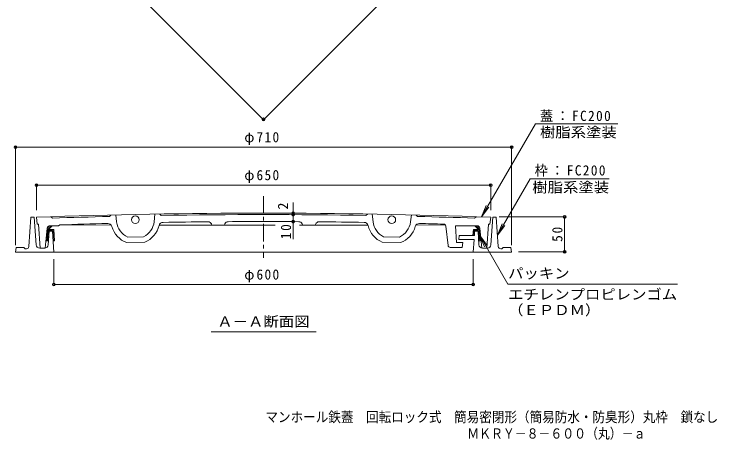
# Model space of a CAD drawing. Units: millimetres at full size, sheet at 1:5; details may follow other scales. Extents: x -844 to 950, y -675 to 704.
# Drawn here: x -757 to 249, y -675 to -66 of the extents above; entities that cross this region are included whole.
import ezdxf
from ezdxf.enums import TextEntityAlignment as Align

# ---------------------------------------------------------------- set-up
doc = ezdxf.new("R2010")
doc.units = ezdxf.units.MM
doc.header["$LTSCALE"] = 5
doc.header["$PDMODE"] = 32
doc.header["$PDSIZE"] = 4
doc.linetypes.add('CHAIN1', pattern=[8, 5, -1, 1, -1])
for name, color, linetype, lineweight in [('0-1_躯体', 2, 'Continuous', 9), ('0-2_仕上', 3, 'Continuous', 9), ('0-4_その他', 7, 'Continuous', 9), ('0-5_寸法', 4, 'Continuous', 9), ('0-6_ハッチ', 6, 'Continuous', 9)]:
    doc.layers.add(name, color=color, linetype=linetype, lineweight=lineweight)
doc.layers.add('F-5_F-5ﾚｲﾔ', color=2, linetype='Continuous')
doc.styles.add('ＭＳ ゴシック', font='')
doc.styles.get('ＭＳ ゴシック').set_extended_font_data('MS Gothic')

msp = doc.modelspace()

# ---------------------------------------------------------------- linework, layer by layer
at = {"layer": '0-1_躯体'}
for p, q in [((-735.295, -398.505), (-732.513, -356.772)), ((-732.513, -356.772), (-727.513, -356.772)), ((-724.83, -396.112), (-727.513, -356.772)), ((-74.195, -396.112), (-71.512, -356.772)), ((-66.513, -356.772), (-71.512, -356.772)), ((-63.73, -398.505), (-66.513, -356.772)), ((-707.72, -396.084), (-706.513, -376.772)), ((-706.513, -376.772), (-701.512, -376.772)), ((-699.513, -406.772), (-701.512, -376.772)), ((-97.912, -382.772), (-97.513, -376.772)), ((-92.513, -376.772), (-97.513, -376.772)), ((-91.306, -396.084), (-92.513, -376.772)), ((-120.263, -388.772), (-119.513, -382.772)), ((-98.313, -388.772), (-120.263, -388.772)), ((-97.912, -382.772), (-119.513, -382.772)), ((-99.513, -406.772), (-98.313, -388.772)), ((-754.513, -406.772), (-753.513, -399.772)), ((-753.513, -399.772), (-742.513, -399.772)), ((-742.513, -399.772), (-740.513, -401.772)), ((-738.787, -401.772), (-740.513, -401.772)), ((-712.71, -400.772), (-719.842, -400.772)), ((-86.315, -400.772), (-79.183, -400.772)), ((-60.238, -401.772), (-58.513, -401.772)), ((-56.513, -399.772), (-58.513, -401.772)), ((-45.513, -399.772), (-56.513, -399.772)), ((-44.513, -406.772), (-45.513, -399.772)), ((-754.513, -406.772), (-44.513, -406.772))]:
    msp.add_line(p, q, dxfattribs=at)
for centre, radius, start, end in [((-738.787, -398.272), 3.5, 270, 356.18585), ((-719.842, -395.772), 5, 183.90048, 270), ((-712.71, -395.772), 5, 270, 356.42384), ((-86.315, -395.772), 5, 183.57616, 270), ((-79.183, -395.772), 5, 270, 356.09952), ((-60.238, -398.272), 3.5, 183.81415, 270)]:
    msp.add_arc(centre, radius, start, end, dxfattribs=at)
at = {"layer": '0-2_仕上', "linetype": 'CHAIN1'}
msp.add_line((-399.513, -326.357), (-399.513, -414.86), dxfattribs=at)
at = {"layer": '0-2_仕上'}
for p, q in [((-724.513, -356.772), (-723.513, -366.772)), ((-703.513, -356.038), (-701.513, -357.972)), ((-620.013, -355.604), (-618.013, -353.555)), ((-611.013, -353.388), (-609.826, -363.439)), ((-555.013, -352.246), (-556.162, -363.115)), ((-548.013, -352.128), (-546.013, -354.095)), ((-251.013, -352.128), (-253.013, -354.095)), ((-244.013, -352.246), (-242.863, -363.115)), ((-188.013, -353.388), (-189.199, -363.439)), ((-179.012, -355.604), (-181.012, -353.555)), ((-95.513, -356.038), (-97.512, -357.972)), ((-74.512, -356.772), (-75.513, -366.772)), ((-721.513, -366.772), (-723.513, -366.772)), ((-721.513, -366.772), (-719.013, -400.772)), ((-704.926, -368.772), (-693.013, -368.772)), ((-693.013, -368.772), (-691.012, -367.631)), ((-617.764, -367.857), (-691.012, -367.631)), ((-548.797, -367.901), (-399.513, -367.901)), ((-474.203, -366.286), (-473.513, -367.901)), ((-455.513, -367.901), (-454.782, -366.134)), ((-382.802, -367.901), (-399.513, -367.901)), ((-250.003, -367.901), (-347.851, -367.901)), ((-343.513, -367.901), (-344.243, -366.134)), ((-324.822, -366.286), (-325.513, -367.901)), ((-181.262, -367.857), (-139.546, -367.728)), ((-135.544, -397.132), (-138.915, -369.236)), ((-94.099, -368.772), (-124.87, -368.772)), ((-123.612, -392.772), (-124.87, -368.772)), ((-77.513, -366.772), (-80.012, -400.772)), ((-77.513, -366.772), (-75.513, -366.772)), ((-708.903, -372.338), (-712.013, -400.772)), ((-90.123, -372.338), (-87.013, -400.772)), ((-593.858, -385.001), (-571.169, -384.538)), ((-205.168, -385.001), (-227.857, -384.538)), ((-595.338, -393.033), (-569.362, -392.503)), ((-203.687, -393.033), (-229.663, -392.503)), ((-132.565, -399.772), (-115.225, -399.772))]:
    msp.add_line(p, q, dxfattribs=at)
msp.add_lwpolyline([(-123.612, -392.772), (-114.612, -392.772), (-115.225, -399.772)], dxfattribs=at)
for centre in [(-583.012, -360.275), (-216.013, -360.275)]:
    msp.add_circle(centre, 5.5, dxfattribs=at)
for centre, radius, start, end in [((-399.513, -9350.901), 9000, 87.93054, 92.06946), ((-399.513, -9350.901), 8998, 91.40421, 91.92339), ((-399.513, -9350.901), 8998, 89.06711, 90.93289), ((-399.513, -9350.901), 8998, 88.07661, 88.59579), ((-704.926, -372.773), 4, 90, 173.7579), ((-399.513, -9350.901), 8988.001, 91.42192, 91.85855), ((-622.398, -371.668), 6, 16.13429, 91.42183), ((-583.012, -360.275), 35, 196.13431, 249.38148), ((-583.012, -360.275), 27, 186.73, 246.31775), ((-583.012, -360.275), 27, 296.01886, 353.96129), ((-583.012, -360.275), 35, 292.95506, 346.2043), ((-543.195, -370.052), 6, 90.91666, 166.20415), ((-399.513, -9350.901), 8988.001, 90.50572, 90.91658), ((-478.801, -368.251), 5, 23.14537, 90.5061), ((-450.162, -368.044), 5, 90.32323, 157.53894), ((-399.513, -9350.901), 8988.001, 89.67694, 90.32306), ((-348.864, -368.044), 5, 22.46106, 89.67677), ((-320.225, -368.251), 5, 89.4939, 156.85463), ((-399.513, -9350.901), 8988.001, 89.08342, 89.49427), ((-255.83, -370.052), 6, 13.79585, 89.08334), ((-216.013, -360.275), 35, 193.79577, 247.04494), ((-216.013, -360.275), 27, 186.03871, 243.98114), ((-216.013, -360.275), 27, 293.68225, 353.27), ((-216.013, -360.275), 35, 290.61852, 343.86569), ((-176.627, -371.668), 6, 88.57817, 163.86571), ((-399.513, -9350.901), 8988.001, 88.35698, 88.57808), ((-141.893, -369.596), 3, 6.89073, 88.35703), ((-94.099, -372.773), 4, 6.2421, 90), ((-132.565, -396.772), 3, 186.89008, 270)]:
    msp.add_arc(centre, radius, start, end, dxfattribs=at)
at = {"layer": '0-4_その他'}
for p, q in [((-399.513, -217.246), (88.391, 270.658)), ((-398.452, -218.306), (-656.591, 39.833)), ((-754.513, -254.905), (-754.513, -396.772)), ((-754.513, -256.405), (-44.513, -256.405)), ((-44.513, -254.905), (-44.513, -396.772)), ((-64.808, -382.342), (-18.177, -301.575)), ((94.916, -301.575), (-18.177, -301.575)), ((-724.512, -309.183), (-724.512, -346.771)), ((-74.514, -310.683), (-724.512, -310.683)), ((-74.514, -309.183), (-74.514, -346.771)), ((-357.01, -351.001), (-357.01, -335.737)), ((-87.614, -356.306), (-80.917, -340.138)), ((-357.01, -353.001), (-357.01, -351.001)), ((-87.614, -356.306), (-76.961, -342.423)), ((-357.01, -363.001), (-357.01, -353.001)), ((32.812, -356.265), (-62.263, -356.265)), ((31.312, -406.265), (31.312, -356.265)), ((-357.01, -363.001), (-357.01, -388.167)), ((-64.808, -382.342), (-58.111, -366.175)), ((-64.808, -382.342), (-54.155, -368.459)), ((-90.118, -383.032), (-83.42, -399.2)), ((-90.118, -383.032), (-79.464, -396.915)), ((32.812, -406.265), (-34.512, -406.265)), ((-699.513, -454.399), (-699.513, -416.772)), ((-99.513, -454.399), (-99.513, -416.772)), ((-99.513, -452.899), (-699.513, -452.899))]:
    msp.add_line(p, q, dxfattribs=at)
for points in [[(-87.614, -356.306), (-10.576, -222.871), (107.18, -222.871)], [(-90.118, -383.032), (-50.105, -452.336), (192.978, -452.336)]]:
    msp.add_lwpolyline(points, dxfattribs=at)
for p in [(-399.513, -216.746), (-399.513, -216.746), (-754.513, -256.405), (-44.513, -256.405), (-724.512, -310.683), (-74.514, -310.683), (-357.01, -351.001), (-357.01, -353.001), (-357.01, -363.001), (31.312, -356.265), (31.312, -406.265), (-699.513, -452.899), (-99.513, -452.899)]:
    msp.add_point(p, dxfattribs=at)
at = {"layer": '0-5_寸法', "color": 7}
msp.add_line((-474.695, -520.595), (-324.195, -520.595), dxfattribs=at)
at = {"layer": '0-6_ハッチ'}
for p, q in [((-709.191, -374.974), (-702.989, -368.772)), ((-708.867, -372.087), (-705.612, -368.832)), ((-97.511, -369.144), (-97.243, -368.876)), ((-95.913, -370.092), (-95.281, -369.459)), ((-94.614, -371.339), (-93.681, -370.405)), ((-93.609, -372.879), (-92.38, -371.65)), ((-710.129, -383.549), (-706.723, -380.144)), ((-709.816, -380.691), (-706.554, -377.428)), ((-709.504, -377.833), (-705.943, -374.272)), ((-699.675, -374.272), (-705.955, -374.272)), ((-705.898, -376.772), (-703.398, -374.272)), ((-703.352, -376.772), (-700.852, -374.272)), ((-701.468, -377.434), (-699.589, -375.555)), ((-701.309, -379.821), (-699.43, -377.942)), ((-701.15, -382.207), (-699.271, -380.328)), ((-698.608, -390.272), (-699.675, -374.272)), ((-99.917, -382.772), (-99.35, -374.272)), ((-99.843, -381.658), (-97.695, -379.511)), ((-99.661, -378.931), (-97.513, -376.783)), ((-99.479, -376.203), (-97.548, -374.272)), ((-99.35, -374.272), (-93.07, -374.272)), ((-97.502, -376.772), (-95.002, -374.272)), ((-94.957, -376.772), (-91.372, -373.188)), ((-92.507, -376.868), (-90.708, -375.069)), ((-92.357, -379.264), (-90.471, -377.378)), ((-92.207, -381.659), (-90.321, -379.774)), ((-92.058, -384.055), (-90.171, -382.169)), ((-707.356, -390.272), (-710.864, -390.272)), ((-710.754, -389.266), (-707.063, -385.574)), ((-710.441, -386.407), (-706.893, -382.859)), ((-709.215, -390.272), (-707.232, -388.29)), ((-700.991, -384.594), (-699.112, -382.715)), ((-700.832, -386.98), (-698.953, -385.101)), ((-700.673, -389.367), (-698.794, -387.488)), ((-698.608, -390.272), (-700.613, -390.272)), ((-699.033, -390.272), (-698.635, -389.874)), ((-98.411, -382.772), (-97.877, -382.238)), ((-91.908, -386.451), (-90.022, -384.565)), ((-91.758, -388.847), (-89.872, -386.961)), ((-90.637, -390.272), (-89.722, -389.357))]:
    msp.add_line(p, q, dxfattribs=at)
msp.add_lwpolyline([(-91.669, -390.272), (-89.665, -390.272), (-90.54, -376.273)], dxfattribs=at)
for centre, start, end in [((-698.258, -376.451), 106.28416, 164.19321), ((-98.524, -376.772), 3.57634, 90), ((-100.767, -376.451), 15.80679, 73.71584)]:
    msp.add_arc(centre, 8, start, end, dxfattribs=at)

# ---------------------------------------------------------------- texts
at = {"layer": '0-4_その他', "color": 2, "style": 'ＭＳ ゴシック', "width": 1.1}
for s, p in [('樹脂系塗装', (-4.07, -246.871)), ('樹脂系塗装', (-15.084, -325.575)), ('パッキン', (-49.622, -448.673)), ('エチレンプロピレンゴム', (-49.622, -478.803)), ('（ＥＰＤＭ）', (-49.622, -501.113))]:
    msp.add_text(s, height=14.66, dxfattribs=at).set_placement(p, align=Align.BOTTOM_LEFT)
at = {"layer": '0-4_その他', "color": 2, "style": 'ＭＳ ゴシック'}
msp.add_text('2', height=14.66, rotation=90, dxfattribs=at).set_placement((-360.01, -345.737), align=Align.BOTTOM_LEFT)
at = {"layer": '0-4_その他', "color": 2, "char_height": 14.66, "attachment_point": 7, "style": 'ＭＳ ゴシック'}
for s, insert in [('\\T1.21;\\W0.95;蓋：FC200', (-4.07, -219.871)), ('\\T1.21;\\W0.95;φ710', (-427.013, -253.405)), ('\\T1.21;\\W0.95;枠：FC200', (-11.63, -298.575)), ('\\T1.21;\\W0.95;φ650', (-427.013, -307.683)), ('\\T1.21;\\W0.95;φ600', (-427.013, -449.899))]:
    msp.add_mtext(s, dxfattribs=dict(at, insert=insert))
at = {"layer": '0-4_その他', "color": 2, "char_height": 14.66, "attachment_point": 7, "rotation": 90, "style": 'ＭＳ ゴシック'}
for s, insert in [('\\T1.27;\\W0.95;10', (-360.01, -388.167)), ('\\T1.27;\\W0.95;50', (28.312, -391.89))]:
    msp.add_mtext(s, dxfattribs=dict(at, insert=insert))
at = {"layer": '0-5_寸法', "color": 2, "style": 'ＭＳ ゴシック', "width": 1.1}
msp.add_text('Ａ－Ａ断面図', height=14.66, dxfattribs=at).set_placement((-465.695, -517.595), align=Align.BOTTOM_LEFT)
at = {"layer": 'F-5_F-5ﾚｲﾔ', "style": 'ＭＳ ゴシック'}
for s, width, p in [('マンホール鉄蓋\u3000回転ロック式\u3000簡易密閉形（簡易防水・防臭形）丸枠\u3000鎖なし', 0.9, (-396.835, -654.149)), ('ＭＫＲＹ－８－６００（丸）－ａ', 0.85, (-108.085, -677.702))]:
    msp.add_text(s, height=14.66, dxfattribs=dict(at, width=width)).set_placement(p, align=Align.BOTTOM_LEFT)

doc.saveas('drawing.dxf')
